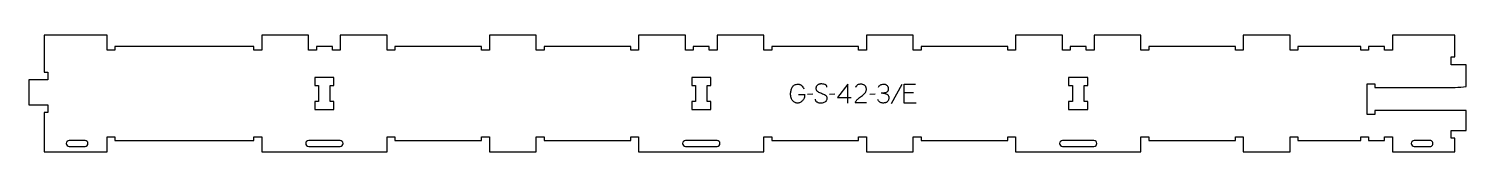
# Model space of a CAD drawing. Extents: x 0 to 2288, y 0 to 186.
import ezdxf

# ---------------------------------------------------------------- set-up
doc = ezdxf.new("R2010")
doc.units = 0
for name, color, linetype in [('1_ANYTOOL_1MMDEEP_LABELS_S', 2, 'CONTINUOUS'), ('3_ANYTOOL_CUTTHROUGH_INSID', 4, 'CONTINUOUS'), ('4_ANYTOOL_CUTTHROUGH_OUTSI', 5, 'CONTINUOUS')]:
    doc.layers.add(name, color=color, linetype=linetype)

msp = doc.modelspace()

# ---------------------------------------------------------------- linework, layer by layer
at = {"layer": '1_ANYTOOL_1MMDEEP_LABELS_S'}
for p, q in [((1390.148767, 107.129615), (1372.963052, 76.358186)), ((1408.234481, 93.672472), (1393.577338, 93.672472)), ((1248.377338, 91.486757), (1239.591624, 91.401043)), ((1283.434481, 91.486757), (1274.648767, 91.401043)), ((1287.720195, 86.258186), (1309.491624, 86.258186)), ((1347.634481, 91.486757), (1338.848767, 91.401043))]:
    msp.add_line(p, q, dxfattribs=at)
for points in [[(1225.491624, 91.401043), (1235.263052, 91.358186, -0.031732), (1234.994942, 88.350784, -0.048764), (1234.250552, 85.433186, -0.050291), (1233.14084, 83.122678, -0.060119), (1231.555909, 81.115329, -0.036578), (1229.82389, 79.628912, -0.050793), (1227.864838, 78.4689, -0.051881), (1225.911821, 77.801156, -0.053919), (1223.863052, 77.558186, -0.055881), (1221.827905, 77.76513, -0.055271), (1219.888052, 78.415329, -0.05403), (1217.962076, 79.574522, -0.038531), (1216.277338, 81.072472, -0.067281), (1214.729625, 83.183486, -0.049165), (1213.705909, 85.604615, -0.047412), (1213.032983, 88.808533, -0.028075), (1212.848767, 92.086757, -0.03109), (1213.016293, 94.778337, -0.031496), (1213.518409, 97.427829, -0.031425), (1214.369282, 100.056073, -0.02824), (1215.527338, 102.565329, -0.064555), (1217.056141, 104.716854, -0.078906), (1219.121981, 106.342115, -0.076878), (1221.745582, 107.316664, -0.050594), (1224.548767, 107.601043, -0.039946), (1226.208328, 107.468246, -0.052714), (1227.811267, 107.033186, -0.053511), (1229.194464, 106.317852, -0.05153), (1230.398767, 105.329615, -0.040443), (1232.43899, 102.906473, -0.04035), (1234.063052, 100.186757)], [(1270.620195, 103.015329, 0.071867), (1270.427082, 104.351936, 0.100684), (1269.800552, 105.533186, 0.047558), (1269.325999, 106.009636, 0.038563), (1268.775999, 106.398365, 0.037928), (1268.078811, 106.745833, 0.026634), (1267.341624, 107.001043, 0.028461), (1264.31829, 107.687026, 0.041577), (1261.234481, 107.9439, 0.036938), (1259.732121, 107.832761, 0.041531), (1258.266624, 107.488543, 0.041583), (1256.889247, 106.911335, 0.038125), (1255.620195, 106.122472, 0.057611), (1254.550042, 105.130567, 0.065808), (1253.755909, 103.909972, 0.06469), (1253.278413, 102.450417, 0.046778), (1253.134481, 100.915329, 0.052235), (1253.296837, 99.365487, 0.075448), (1253.841624, 97.915329, 0.076671), (1254.757716, 96.742276, 0.061023), (1255.963052, 95.858186, 0.021951), (1258.991906, 94.33084, 0.018213), (1262.134481, 93.051043, -0.02405), (1265.235965, 91.745581, -0.02981), (1268.177338, 90.115329, -0.068439), (1269.31864, 89.149398, -0.079282), (1270.127338, 87.897472, -0.076308), (1270.552338, 86.31879, -0.047772), (1270.577338, 84.672472, -0.046243), (1270.284103, 82.991512, -0.06359), (1269.634481, 81.420686, -0.064671), (1268.661657, 80.136497, -0.057073), (1267.405909, 79.122472, -0.067522), (1264.437601, 77.759561, -0.070793), (1261.213052, 77.258186, -0.064027), (1258.074037, 77.620701, -0.070447), (1255.148767, 78.801043, -0.054374), (1253.990349, 79.650676, -0.074742), (1253.091624, 80.761757, -0.075199), (1252.568616, 82.068136, -0.057737), (1252.405909, 83.472472)], [(1333.920195, 77.6439), (1315.620195, 77.686757, -0.034491), (1316.282973, 79.434089, -0.037732), (1317.189838, 81.067115, -0.037744), (1318.329132, 82.541751, -0.03482), (1319.670195, 83.836757, -0.00859), (1322.62942, 86.23534, -0.008791), (1325.670195, 88.529615, 0.020588), (1328.489484, 90.763057, 0.025206), (1331.091624, 93.2439, 0.046908), (1332.112219, 94.545142, 0.051091), (1332.859481, 96.0189, 0.050722), (1333.308214, 97.667075, 0.041139), (1333.448767, 99.372472, 0.039396), (1333.306122, 101.180058, 0.058519), (1332.816624, 102.9189, 0.060358), (1332.026066, 104.326016, 0.061397), (1330.920195, 105.501043, 0.048006), (1329.564238, 106.423003, 0.045901), (1328.059481, 107.076043, 0.045216), (1326.31942, 107.478603, 0.034258), (1324.534481, 107.601043, 0.055622), (1321.89991, 107.307056, 0.079896), (1319.455909, 106.326043, 0.080617), (1317.486522, 104.660343, 0.060287), (1316.048767, 102.501043)], [(1359.720195, 93.372472, -0.052004), (1363.053277, 92.859669, -0.057563), (1366.191624, 91.636757, -0.070633), (1367.46616, 90.712154, -0.079113), (1368.409481, 89.4564, -0.075641), (1368.986269, 87.801542, -0.046128), (1369.148767, 86.0439, -0.033924), (1369.01517, 84.077126, -0.057836), (1368.527338, 82.176043, -0.060832), (1367.76836, 80.747069, -0.072757), (1366.663052, 79.572472, -0.05358), (1365.26846, 78.69139, -0.043301), (1363.727338, 78.0939, -0.042335), (1361.82885, 77.711651, -0.028525), (1359.891624, 77.601043, -0.059964), (1357.180122, 77.927401, -0.089395), (1354.705909, 79.026043, -0.089624), (1352.781742, 80.91049, -0.061164), (1351.491624, 83.301043)], [(1352.605909, 102.672472, -0.060092), (1353.994126, 104.758605, -0.080583), (1355.895195, 106.3689, -0.079919), (1358.251261, 107.316666, -0.055798), (1360.791624, 107.601043, -0.035013), (1362.347524, 107.491956, -0.047512), (1363.861267, 107.129615, -0.048382), (1365.150692, 106.543575, -0.050886), (1366.298767, 105.715329, -0.060051), (1367.22467, 104.668541, -0.058597), (1367.879124, 103.433186, -0.056917), (1368.275253, 101.922271, -0.03878), (1368.377338, 100.358186, -0.02544), (1368.314322, 99.120469, -0.041152), (1368.088052, 97.904615, -0.042175), (1367.744239, 96.964344, -0.059142), (1367.220195, 96.115329, -0.068767), (1365.929499, 94.882834, -0.072211), (1364.348767, 94.058186, -0.043093), (1362.521655, 93.590593, -0.035742), (1360.641624, 93.415329, -0.002283), (1358.788159, 93.383936, -0.003092), (1356.934481, 93.372472)]]:
    msp.add_lwpolyline(points, format="xyb", dxfattribs=at)
for points in [[(1303.705909, 77.601043), (1303.748767, 107.6439), (1287.720195, 86.258186)], [(1412.520195, 77.601043), (1393.577338, 77.601043), (1393.577338, 107.601043), (1411.405909, 107.601043)]]:
    msp.add_lwpolyline(points, dxfattribs=at)
at = {"layer": '3_ANYTOOL_CUTTHROUGH_INSID'}
for points in [[(461.427084, 105.544253), (461.427084, 80.044253), (455.427084, 80.044253), (455.427084, 67.544253), (485.927084, 67.544253), (485.927084, 80.044253), (479.927084, 80.044253), (479.927084, 105.544253), (485.927084, 105.544253), (485.927084, 118.044253), (455.427084, 118.044253), (455.427084, 105.544253)], [(1061.427084, 105.544253), (1061.427084, 80.044253), (1055.427084, 80.044253), (1055.427084, 67.544253), (1085.927084, 67.544253), (1085.927084, 80.044253), (1079.927084, 80.044253), (1079.927084, 105.544253), (1085.927084, 105.544253), (1085.927084, 118.044253), (1055.427084, 118.044253), (1055.427084, 105.544253)], [(1661.427084, 105.544253), (1661.427084, 80.044253), (1655.427084, 80.044253), (1655.427084, 67.544253), (1685.927084, 67.544253), (1685.927084, 80.044253), (1679.927084, 80.044253), (1679.927084, 105.544253), (1685.927084, 105.544253), (1685.927084, 118.044253), (1655.427084, 118.044253), (1655.427084, 105.544253)]]:
    msp.add_lwpolyline(points, close=True, dxfattribs=at)
for points in [[(64.558852, 8.5), (89.558852, 8.5, 0.414214), (94.308852, 13.25, 0.414214), (89.558852, 18), (64.558852, 18, 0.414214), (59.808852, 13.25, 0.414214)], [(445.677084, 8.5), (495.677084, 8.5, 1), (495.677084, 18), (445.677084, 18, 1)], [(1045.677084, 8.5), (1095.677084, 8.5, 0.414214), (1100.427084, 13.25, 0.414214), (1095.677084, 18), (1045.677084, 18, 1)], [(1645.677084, 8.5), (1695.677084, 8.5, 1), (1695.677084, 18), (1645.677084, 18, 1)], [(2205.677084, 8.5), (2231.417433, 8.5, 0.12263), (2233.072524, 8.912125, 0.106401), (2234.386699, 10.019238, 0.09127), (2235.173748, 11.543392, 0.148392), (2235.173748, 14.956608, 0.09127), (2234.386699, 16.480762, 0.106401), (2233.072524, 17.587875, 0.12263), (2231.417433, 18), (2205.677084, 18, 1)]]:
    msp.add_lwpolyline(points, format="xyb", close=True, dxfattribs=at)
at = {"layer": '4_ANYTOOL_CUTTHROUGH_OUTSI'}
msp.add_lwpolyline([(320.677084, 167.5), (137.078611, 167.5), (137.078611, 161.75, -0.414214), (136.828611, 161.5), (124.828611, 161.5, -0.414214), (124.578611, 161.75), (124.578611, 185.5), (24.3, 185.5), (24.3, 126.822251), (30.05, 126.822251, -0.414214), (30.3, 126.572251), (30.3, 114.572251, -0.414214), (30.05, 114.322251), (0, 114.322251), (0, 74.822251), (30.05, 74.822251, -0.414214), (30.3, 74.572251), (30.3, 62.572251, -0.414214), (30.05, 62.322251), (24.3, 62.322251), (24.3, 0), (124.578611, 0), (124.578611, 23.75, -0.414214), (124.828611, 24), (136.828611, 24, -0.414214), (137.078611, 23.75), (137.078611, 18), (320.677084, 18), (358.427084, 18), (358.427084, 23.75, -0.414214), (358.677084, 24), (370.677084, 24, -0.414214), (370.927084, 23.75), (370.927084, 0), (570.427084, 0), (570.427084, 23.75, -0.414214), (570.677084, 24), (582.677084, 24, -0.414214), (582.927084, 23.75), (582.927084, 18), (720.927084, 18), (720.927084, 23.75, -0.414214), (721.177084, 24), (733.177084, 24, -0.414214), (733.427084, 23.75), (733.427084, 0), (807.927084, 0), (807.927084, 23.75, -0.414214), (808.177084, 24), (820.177084, 24, -0.414214), (820.427084, 23.75), (820.427084, 18), (958.427084, 18), (958.427084, 23.75, -0.414214), (958.677084, 24), (970.677084, 24, -0.414214), (970.927084, 23.75), (970.927084, 0), (1170.427084, 0), (1170.427084, 23.75, -0.414214), (1170.677084, 24), (1182.677084, 24, -0.414214), (1182.927084, 23.75), (1182.927084, 18), (1320.927084, 18), (1320.927084, 23.75, -0.414214), (1321.177084, 24), (1333.177084, 24, -0.414214), (1333.427084, 23.75), (1333.427084, 0), (1407.927084, 0), (1407.927084, 23.75, -0.414214), (1408.177084, 24), (1420.177084, 24, -0.414214), (1420.427084, 23.75), (1420.427084, 18), (1558.427084, 18), (1558.427084, 23.75, -0.414214), (1558.677084, 24), (1570.677084, 24, -0.414214), (1570.927084, 23.75), (1570.927084, 0), (1770.427084, 0), (1770.427084, 23.75, -0.414214), (1770.677084, 24), (1782.677084, 24, -0.414214), (1782.927084, 23.75), (1782.927084, 18), (1920.927084, 18), (1920.927084, 23.75, -0.414214), (1921.177084, 24), (1933.177084, 24, -0.414214), (1933.427084, 23.75), (1933.427084, 0), (2007.927084, 0), (2007.927084, 23.75, -0.414214), (2008.177084, 24), (2020.177084, 24, -0.414214), (2020.427084, 23.75), (2020.427084, 18), (2120.427084, 18), (2120.427084, 23.75, -0.414214), (2120.677084, 24), (2132.677084, 24, -0.414214), (2132.927084, 23.75), (2132.927084, 18), (2158.427084, 18), (2158.427084, 23.75, -0.414214), (2158.677084, 24), (2170.677084, 24, -0.414214), (2170.927084, 23.75), (2170.927084, 0), (2270.427084, 0), (2270.427084, 21.5), (2264.677084, 21.5, -0.414214), (2264.427084, 21.75), (2264.427084, 33.75, -0.414214), (2264.677084, 34), (2288.427084, 34), (2288.427084, 65.588506), (2142.927101, 65.588506), (2142.927101, 59.838506, -0.414214), (2142.677101, 59.588506), (2130.677101, 59.588506, -0.414214), (2130.427101, 59.838506), (2130.427101, 65.838506), (2130.427101, 101.838506), (2130.427101, 107.838506, -0.414214), (2130.677101, 108.088506), (2142.677101, 108.088506, -0.414214), (2142.927101, 107.838506), (2142.927101, 102.088506), (2270.67701, 102.089201, -0.00002), (2288.427084, 103.974857), (2288.427084, 138.5), (2264.677084, 138.5, -0.414214), (2264.427084, 138.75), (2264.427084, 150.75, -0.414214), (2264.677084, 151), (2270.427084, 151), (2270.427084, 185.5), (2170.927084, 185.5), (2170.927084, 161.75, -0.414214), (2170.677084, 161.5), (2158.677084, 161.5, -0.414214), (2158.427084, 161.75), (2158.427084, 167.5), (2132.927084, 167.5), (2132.927084, 161.75, -0.414214), (2132.677084, 161.5), (2120.677084, 161.5, -0.414214), (2120.427084, 161.75), (2120.427084, 167.5), (2020.427084, 167.5), (2020.427084, 161.75, -0.414214), (2020.177084, 161.5), (2008.177084, 161.5, -0.414214), (2007.927084, 161.75), (2007.927084, 185.5), (1933.427084, 185.5), (1933.427084, 161.75, -0.414214), (1933.177084, 161.5), (1921.177084, 161.5, -0.414214), (1920.927084, 161.75), (1920.927084, 167.5), (1782.927084, 167.5), (1782.927084, 161.75, -0.414214), (1782.677084, 161.5), (1770.677084, 161.5, -0.414214), (1770.427084, 161.75), (1770.427084, 185.5), (1695.927084, 185.5), (1695.927084, 161.75, -0.414214), (1695.677084, 161.5), (1683.677084, 161.5, -0.414214), (1683.427084, 161.75), (1683.427084, 167.5), (1657.927084, 167.5), (1657.927084, 161.75, -0.414214), (1657.677084, 161.5), (1645.677084, 161.5, -0.414214), (1645.427084, 161.75), (1645.427084, 185.5), (1570.927084, 185.5), (1570.927084, 161.75, -0.414214), (1570.677084, 161.5), (1558.677084, 161.5, -0.414214), (1558.427084, 161.75), (1558.427084, 167.5), (1420.427084, 167.5), (1420.427084, 161.75, -0.414214), (1420.177084, 161.5), (1408.177084, 161.5, -0.414214), (1407.927084, 161.75), (1407.927084, 185.5), (1333.427084, 185.5), (1333.427084, 161.75, -0.414214), (1333.177084, 161.5), (1321.177084, 161.5, -0.414214), (1320.927084, 161.75), (1320.927084, 167.5), (1182.927084, 167.5), (1182.927084, 161.75, -0.414214), (1182.677084, 161.5), (1170.677084, 161.5, -0.414214), (1170.427084, 161.75), (1170.427084, 185.5), (1095.927084, 185.5), (1095.927084, 161.75, -0.414214), (1095.677084, 161.5), (1083.677084, 161.5, -0.414214), (1083.427084, 161.75), (1083.427084, 167.5), (1057.927084, 167.5), (1057.927084, 161.75, -0.414214), (1057.677084, 161.5), (1045.677084, 161.5, -0.414214), (1045.427084, 161.75), (1045.427084, 185.5), (970.927084, 185.5), (970.927084, 161.75, -0.414214), (970.677084, 161.5), (958.677084, 161.5, -0.414214), (958.427084, 161.75), (958.427084, 167.5), (820.427084, 167.5), (820.427084, 161.75, -0.414214), (820.177084, 161.5), (808.177084, 161.5, -0.414214), (807.927084, 161.75), (807.927084, 185.5), (733.427084, 185.5), (733.427084, 161.75, -0.414214), (733.177084, 161.5), (721.177084, 161.5, -0.414214), (720.927084, 161.75), (720.927084, 167.5), (582.927084, 167.5), (582.927084, 161.75, -0.414214), (582.677084, 161.5), (570.677084, 161.5, -0.414214), (570.427084, 161.75), (570.427084, 185.5), (495.927084, 185.5), (495.927084, 161.75, -0.414214), (495.677084, 161.5), (483.677084, 161.5, -0.414214), (483.427084, 161.75), (483.427084, 167.5), (457.927084, 167.5), (457.927084, 161.75, -0.414214), (457.677084, 161.5), (445.677084, 161.5, -0.414214), (445.427084, 161.75), (445.427084, 185.5), (370.927084, 185.5), (370.927084, 161.75, -0.414214), (370.677084, 161.5), (358.677084, 161.5, -0.414214), (358.427084, 161.75), (358.427084, 167.5)], format="xyb", close=True, dxfattribs=at)

doc.saveas('drawing.dxf')
